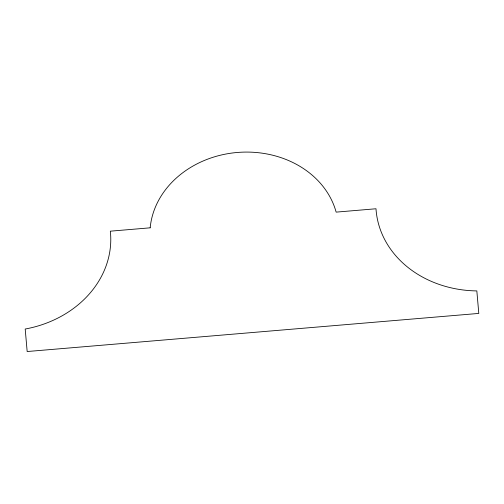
<?xml version="1.0" encoding="UTF-8"?>
<svg xmlns="http://www.w3.org/2000/svg" width="504" height="504" viewBox="0 0 504 504"><rect width="100%" height="100%" fill="white"/><g stroke="black" fill="none" stroke-linecap="round" stroke-linejoin="round"><path stroke-width="0.76" d="M150.173 227.821L110.326 231.178A105.33 89.227 -4.4 0 1 25.2 329.03L27.166 351.527L478.8 313.419L476.834 290.915A105.33 89.227 -4.4 0 1 375.99 208.763L336.143 212.127A94.424 79.991 -4.4 0 0 237.264 152.473A94.424 79.991 -4.4 0 0 150.173 227.821"/></g></svg>
